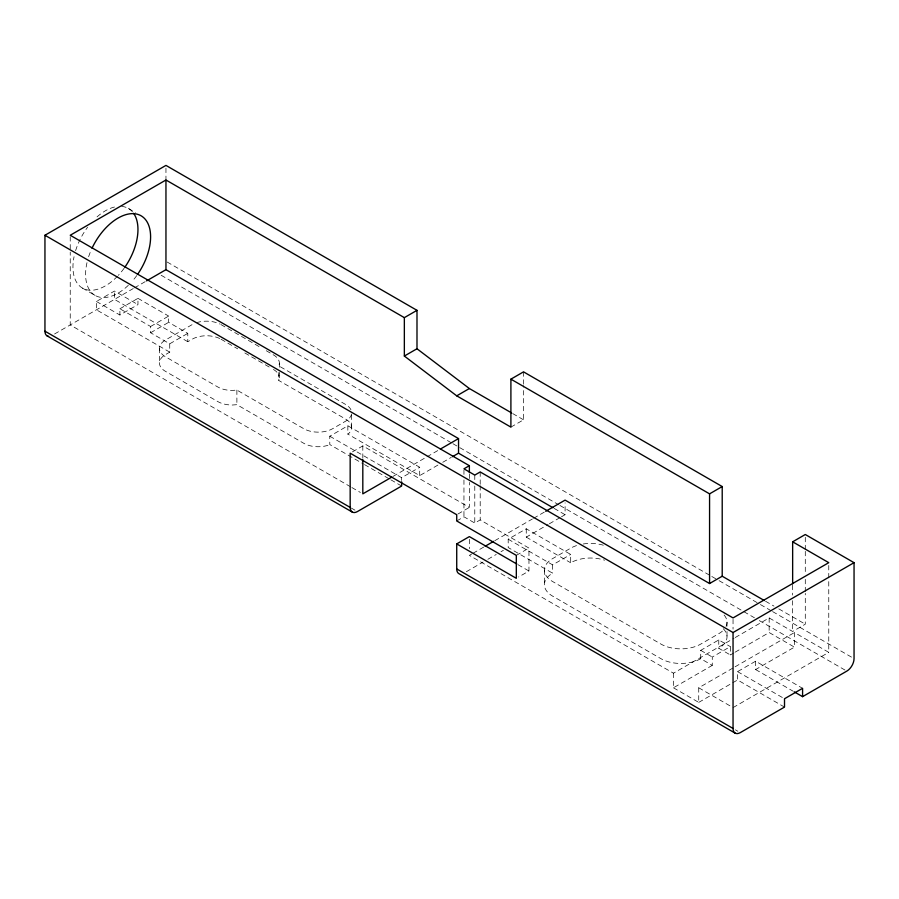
<?xml version="1.0" encoding="UTF-8"?>
<svg xmlns="http://www.w3.org/2000/svg" width="899" height="899" viewBox="0 0 899 899"><rect width="100%" height="100%" fill="white"/><g stroke="black" fill="none" stroke-linecap="round" stroke-linejoin="round"><path stroke-width="0.67" stroke-dasharray="4.5 3.37" d="M266.273 350.734L273.408 354.858A20.43 11.799 0 0 1 279.398 363.207L278.78 365.882L345.654 404.494A20.43 11.799 0 0 1 350.947 409.787M437.903 465.098L419.698 475.605L347.846 434.127L348.902 433.329A20.43 11.799 0 0 0 345.654 419.091L278.78 380.491L279.398 372.489M419.698 475.605L419.698 467.266L347.846 425.778L329.787 436.206L329.787 444.544L363.32 463.906M119.904 308.773L137.963 298.344L137.963 304.604L119.904 315.021L119.904 308.773L150.605 326.494L150.605 332.754L169.731 343.8L169.731 352.138L165.416 354.656A20.43 11.799 0 0 0 165.416 371.332L217.783 401.572A20.43 11.799 0 0 0 232.234 405.033L236.887 404.674L303.75 443.286A20.43 11.799 0 0 0 328.416 445.162L329.787 444.544M169.731 352.138L96.418 309.818L96.418 301.468L114.488 291.051L137.963 304.604M54.569 333.978L133.243 288.557M134.457 287.86L145.357 281.567M150.605 326.494L168.664 316.077L168.664 322.325L187.79 333.372L187.79 341.71L192.139 339.215A20.43 11.799 0 0 1 220.064 338.698M150.605 332.754L168.664 322.325M169.731 343.8L187.79 333.372M352.464 451.86L362.814 445.893L469.368 507.407L469.368 482.381M393.099 476.369L425.811 457.479M427.025 456.782L437.937 450.478M329.787 436.206L401.639 477.695L419.698 467.266M442.757 462.3L451.253 457.389M510.902 427.115L523.544 419.822L523.544 385.559M457.928 514.014L469.368 507.407M456.726 520.959L463.951 516.79L474.784 523.049L480.201 519.914L528.96 548.075L528.96 571.011L518.622 576.989M471.784 553.975L469.368 555.368L673.452 673.194L734.034 638.223M472.998 553.278L483.909 546.974M494.81 540.681L532.377 518.993M533.579 518.296L544.491 512.003M733.977 652.854L730.336 654.955L730.336 646.606L712.278 657.034L712.278 665.372L700.714 658.709A28.094 16.216 0 0 1 660.99 658.709L552.627 596.138A28.094 16.216 0 0 1 552.627 573.202L508.193 547.547L508.193 539.209L526.252 528.781L570.685 554.436L570.685 562.774A28.094 16.216 0 0 1 604.6 560.201M466.345 571.719L483.078 562.055M487.865 559.29L496.237 554.458M501.024 551.694L503.418 550.312M526.252 528.781L526.252 537.13L548.098 524.51M549.311 523.814L560.234 517.509M561.448 516.813L565.089 514.711L565.089 502.766M516.318 555.368L528.96 548.075M508.193 539.209L552.627 564.864L570.685 554.436M700.714 658.709L700.714 650.359L718.773 639.931L730.336 646.606M735.236 637.526L769.162 617.939L792.648 631.491L805.29 624.187L805.29 593.362M673.452 673.194L673.452 687.791L712.278 665.372M735.191 652.146L769.162 632.536L794.446 647.134L794.446 632.536L828.766 652.348L828.766 579.484M673.452 687.791L698.737 702.389L698.737 687.791L733.865 667.508M735.079 666.811L794.446 632.536M784.512 707.086L737.562 679.97L737.562 671.632L755.621 661.203L802.582 688.319M698.737 702.389L731.494 683.476M732.707 682.779L737.562 679.97M755.621 661.203L755.621 669.553L794.446 647.134M733.045 707.603L828.766 652.348M351.633 427.43L351.633 412.832A20.43 11.799 0 0 1 345.654 421.182L332.652 428.688A20.43 11.799 0 0 1 303.75 428.688L236.887 390.076L232.234 390.436A20.43 11.799 0 0 1 217.783 386.975L165.416 356.734A20.43 11.799 0 0 1 165.416 340.058L192.139 324.618A20.43 11.799 0 0 1 194.15 323.606M512.711 413.562L523.544 419.822M128.433 208.478L135.333 212.467M765.555 601.251L773.983 606.117M778.804 608.893L805.29 624.187M167.169 262.036L710.592 575.776M711.806 576.484L717.885 579.99M719.11 580.687L759.228 603.847M760.442 604.555L771.376 610.87M772.601 611.578L851.623 657.191M161.157 275.251L451.714 442.993M452.939 443.701L558.706 504.766M559.92 505.463L754.43 617.77M759.295 620.58L845.611 670.407M554.189 508.418L565.089 514.711M221.042 324.618L259.126 346.609M221.042 339.215L237.707 348.846M244.843 352.97L271.037 368.084M137.963 298.344L168.664 316.077M187.79 341.71L114.488 299.389L114.488 291.051M526.252 537.13L570.685 562.774M718.773 639.931L718.773 648.28L730.336 654.955M755.621 669.553L792.94 691.095M82.461 288.107L95.103 295.411A45.973 26.543 -60 0 0 128.31 285.331M96.418 301.468L119.904 315.021M700.714 650.359L712.278 657.034M737.562 671.632L784.512 698.748M364.522 464.603L389.66 479.122M390.863 479.808L401.639 486.033M518.015 564.696L528.96 571.011M350.666 486.842L70.234 324.932L70.234 252.08M351.88 487.55L360.387 492.45M698.737 687.791L731.865 706.929M351.318 508.07L354.959 510.171M735.427 729.831L737.843 731.235M828.766 565.471L828.766 578.079M805.29 537.321L805.29 549.93M805.29 551.334L805.29 573.753M805.29 579.349L805.29 591.969M792.648 585.249L792.648 595.059M792.648 600.667L792.648 631.491M769.162 617.939L769.162 632.536M733.045 619.332L733.045 629.143M727.01 622.209L727.01 626.187M727.01 631.503L727.01 636.807M552.627 564.864L552.627 573.202M544.401 570.078L544.401 584.676M523.544 371.86L523.544 384.188M480.201 471.953L480.201 484.291M480.201 485.662L480.201 519.914M474.784 475.088L474.784 480.56M474.784 486.044L474.784 523.049M469.368 474.043L469.368 480.987M469.368 539.288L469.368 548.671M463.951 470.222L463.951 474.391M463.951 479.954L463.951 516.79M401.639 477.695L401.639 480.471M362.814 445.893L362.814 458.22M347.846 425.778L347.846 434.127M279.398 363.207L279.398 367.185M278.78 372.523L278.78 380.491M236.887 390.076L236.887 404.674M165.955 168.18L165.955 179.306M159.426 348.396L159.426 362.994M70.234 236.662L70.234 250.675M121.702 206.399A45.973 26.543 -60 0 1 133.603 213.277M124.096 268.284A45.973 26.543 -60 0 1 118.331 275.33M117.454 276.251A45.973 26.543 -60 0 1 83.843 288.815A45.973 26.543 -60 0 1 74.055 256.709M75.606 250.664A45.973 26.543 -60 0 1 87.596 227.233M97.036 216.895A45.973 26.543 -60 0 1 116.567 206.601M136.738 275.588A45.973 26.543 -60 0 1 131.838 281.679M95.103 295.411A45.973 26.543 -60 0 1 87.237 261.62M88.63 256.732A45.973 26.543 -60 0 1 91.462 249.45M576.506 545.603A28.094 16.216 0 0 0 570.685 548.176L552.627 558.605A28.094 16.216 0 0 0 552.627 581.541L660.99 644.111A28.094 16.216 0 0 0 700.714 644.111L718.773 633.683A28.094 16.216 0 0 0 723.245 630.323M583.282 543.974A28.094 16.216 0 0 1 604.6 545.603M723.245 628.693A28.094 16.216 0 0 1 718.784 648.28M724.111 615.028A28.094 16.216 0 0 1 726.055 626.412M273.408 369.455A20.43 11.799 0 0 1 279.398 377.805M196.375 322.752A20.43 11.799 0 0 1 220.064 324.101"/><path stroke-width="1.35" d="M48.557 336.327A10.215 5.9 -60 0 1 44.95 331.192L44.95 235.257L165.955 165.405L416.99 310.335L416.99 348.756L469.368 388.537L511.509 412.866M416.99 310.335L404.348 317.639L165.955 180.002L70.234 235.257L469.368 465.693L469.368 472.649M146.571 280.87L165.955 269.678L458.535 438.588L458.535 453.186L552.975 507.721M764.352 600.554L722.212 576.225L722.212 486.55L523.544 371.86L510.902 379.153L510.902 427.115L456.726 395.841L404.348 356.049L416.99 348.756M456.726 395.841L469.368 388.537M391.885 477.066L362.814 493.854L362.814 459.591M440.353 449.084L458.535 438.588M452.467 456.692L458.535 453.186M469.368 465.693L463.951 468.829L474.784 475.088L480.201 471.953L733.045 617.928L828.766 562.673L792.648 541.816L792.648 583.856M735.157 733.135L458.838 573.607A10.215 5.9 -60 0 1 456.726 568.932L456.726 543.906L469.368 536.602L516.801 563.988M485.123 546.277L493.596 541.378M545.704 511.306L565.089 500.114L709.569 583.53L722.212 576.225M510.902 379.153L709.569 493.854L722.212 486.55M792.648 541.816L805.29 534.512L854.05 562.673L854.05 658.596A10.215 5.9 -60 0 1 846.824 671.115L802.582 696.658L794.154 691.792M44.95 235.257L733.045 632.525L854.05 562.673M456.726 543.906L516.318 578.315L516.318 555.368L456.726 520.959L456.726 514.711L350.172 453.186L350.172 507.407A10.215 5.9 -60 0 0 357.397 511.576L401.639 486.033L401.639 481.864M44.95 331.192L350.172 507.407M456.726 568.932L733.045 728.46A10.215 5.9 -60 0 0 740.27 732.629L784.512 707.086L784.512 698.748L802.582 688.319L802.582 696.658M47.063 335.866L352.284 512.082M733.045 632.525L733.045 728.46M709.569 493.854L709.569 583.53M404.348 317.639L404.348 356.049M165.955 180.002L165.955 269.678M92.013 248.236A45.973 26.543 -60 0 1 141.076 215.782A45.973 26.543 -60 0 1 137.502 274.498M133.603 213.277A45.973 26.543 -60 0 1 124.86 267.205"/></g></svg>
